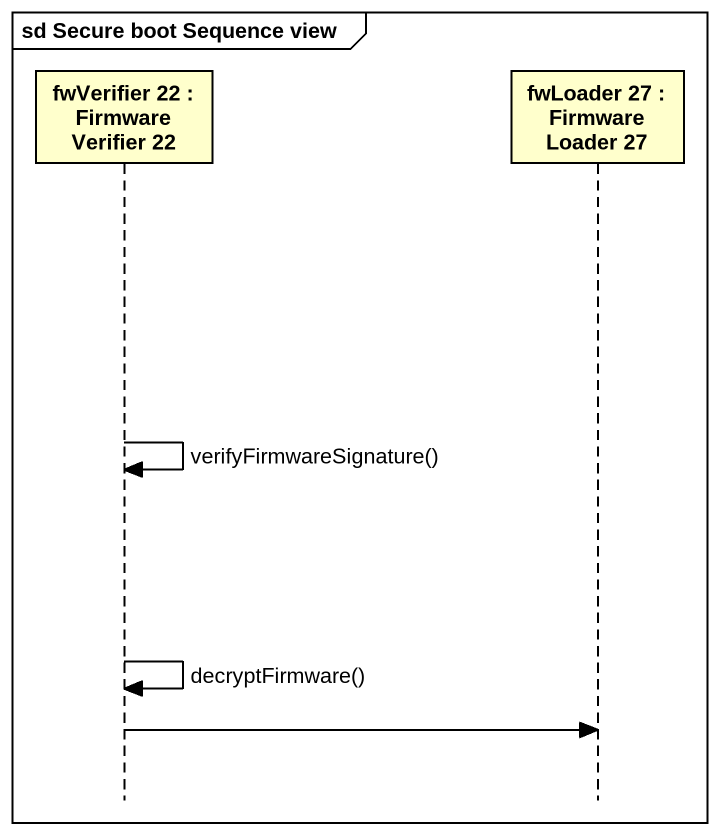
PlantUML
@startuml
mainframe sd Secure boot Sequence view
hide footbox
participant "fwVerifier 22 : Firmware Verifier 22" as fwVerifier_22
participant "fwLoader 27 : Firmware Loader 27" as fwLoader_27

fwVerifier_22 -> fwVerifier_22 : verifyFirmwareSignature()
fwVerifier_22 -> fwVerifier_22 : decryptFirmware()
fwVerifier_22 -> fwLoader_27
@enduml
